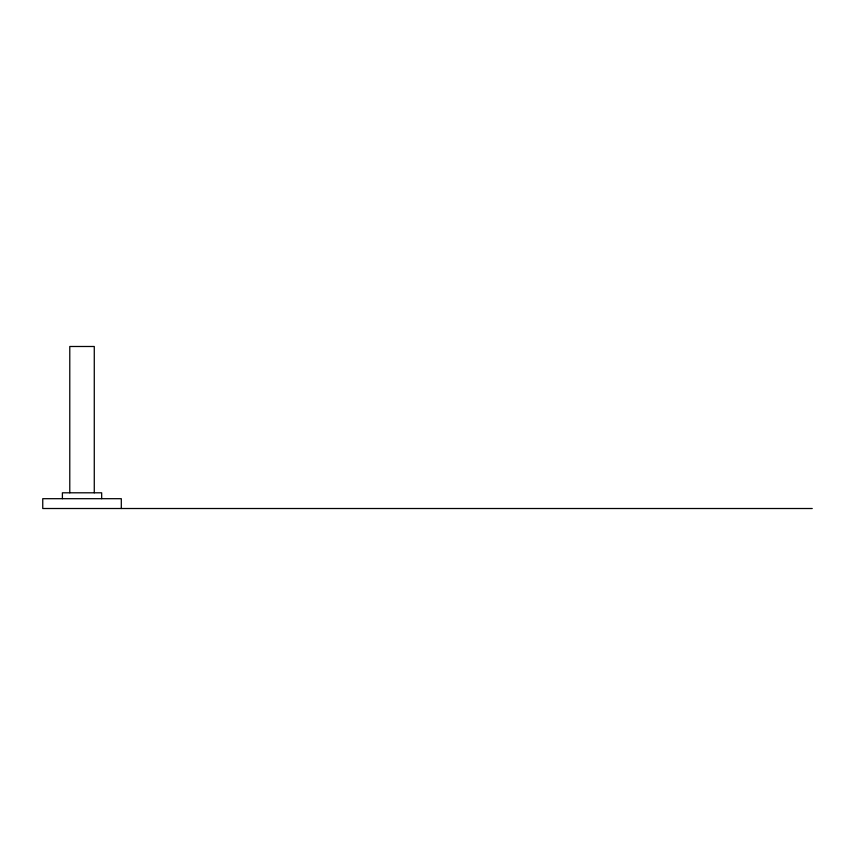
<?xml version="1.0" encoding="UTF-8"?>
<svg xmlns="http://www.w3.org/2000/svg" width="855" height="855" viewBox="0 0 855 855"><rect width="100%" height="100%" fill="white"/><g stroke="black" fill="none" stroke-linecap="round" stroke-linejoin="round"><path stroke-width="1.28" d="M812.25 508.511L42.75 508.511L42.75 498.689L121.303 498.689L121.303 508.511M101.67 498.689L101.67 492.801L62.394 492.801L62.394 498.689M94.274 492.801L94.274 346.489L69.779 346.489L69.779 492.801"/></g></svg>
